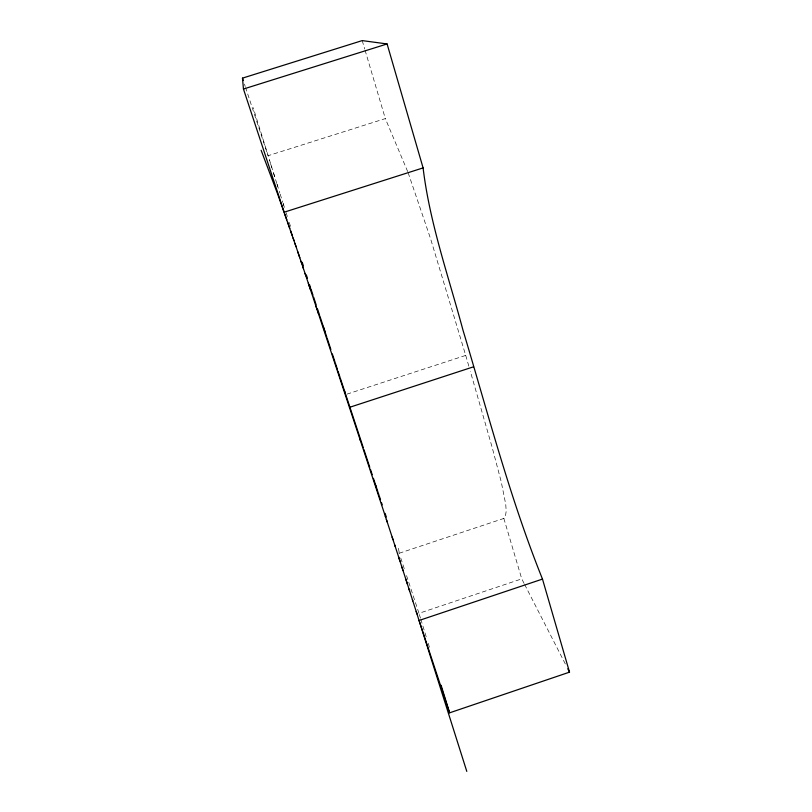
<?xml version="1.0" encoding="UTF-8"?>
<svg xmlns="http://www.w3.org/2000/svg" width="812" height="812" viewBox="0 0 812 812"><rect width="100%" height="100%" fill="white"/><g stroke="black" fill="none" stroke-linecap="round" stroke-linejoin="round"><path stroke-width="0.61" stroke-dasharray="4.06 3.04" d="M399.169 553.256L503.846 518.432L505.429 516.219L506.18 511.296L505.764 504.445L501.207 481.678L492.102 447.168L470.3 371.216M524.065 583.371L521.761 578.875L418.982 613.324L405.909 573.678M346.917 394.155L465.712 355.402L430.533 238.566L408.334 173.311M407.675 171.565L385.324 118.593L268.072 155.711L245.63 87.676M398.895 552.779L399.23 553.317M524.643 584.498L566.644 666.54M244.453 84.103L245.234 86.488M400.763 558.057L404.325 568.877M289.265 222.488L290.645 226.751M286.088 212.622L287.509 217.027M283.185 203.538L284.85 208.765M283.195 203.599L283.743 205.304M280.181 194.139L282.809 202.361M277.095 184.405L279.835 193.053M277.105 184.436L277.714 186.354M276.801 183.471L253.212 107.702M273.37 172.601L275.035 177.909M271.776 167.536L269.503 160.309M419.347 614.522L420.454 618.115M420.829 619.312L426.726 638.496M428.208 643.297L429.68 648.088M362.213 40.6L364.7 48.994M365.055 50.202L385.324 118.593M503.846 518.432L521.761 578.875M465.712 355.402L468.869 366.293M398.398 548.283L399.362 553.155"/><path stroke-width="1.22" d="M542.487 579.088L419.073 620.48L449.594 712.834L569.516 672.153L542.487 579.088C509.946 498.132 488.042 413.45 462.952 330.048C448.569 276.354 429.761 223.33 423.093 167.901L387.101 43.949L362.213 40.6L242.483 78.135L243.458 89.036L284.159 212.196L423.093 167.901M349.454 407.37L473.558 366.811M243.458 89.036L387.101 43.949M567.791 668.783L569.516 672.153M261.129 150.261L277.887 194.677L296.075 246.706M284.799 214.033L286.839 219.829M287.549 221.879L289.803 228.385M290.594 230.689L292.249 235.5M293.112 238.017L294.005 240.616M294.908 243.295L301.871 263.93M297.801 251.821L299.811 257.79M300.988 261.291L303.444 268.599M302.927 267.057L305.891 275.928M305.058 273.421L309.392 286.413M385.081 513.357L386.187 516.686M308.316 283.175L310.752 290.483M375.814 485.546L377.874 491.747M378.23 492.803L378.93 494.924M379.285 495.98L380.513 499.684M381.508 502.669L382.219 504.82M309.413 286.474L317.238 310.011M315.898 305.982L318.365 313.402M242.483 78.135L243.275 80.52M344.389 390.531L345.384 393.546M345.719 394.551L363.289 447.716M363.918 449.594L369.785 467.326M370.445 469.326L372.221 474.705M373.429 478.349L376.25 486.855M318.111 312.64L360.406 440.581M323.257 326.424L326.881 337.396M327.216 338.431L330.87 349.505M332.321 353.92L334.96 361.919M335.336 363.055L337.386 369.267M337.995 371.125L339.893 376.89M340.269 378.037L345.323 393.363M309.494 284.576L310.539 287.752M310.935 288.94L313.016 295.304M313.605 297.08L316.142 304.815M317.563 309.118L319.654 315.452M319.999 316.507L322.902 325.338M323.105 325.947L325.165 332.199M385.274 516.097L387.222 522.045M360 439.343L385.741 517.518M392.145 537.077L395.221 546.496M306.337 274.933L307.393 278.161M386.37 519.426L392.998 539.675M302.196 262.276L303.363 265.859M398.57 556.788L407.451 584.224M394.683 544.862L399.961 561.072M401.93 567.131L403.046 570.582M408.954 588.873L412.831 600.951M405.756 578.956L409.624 590.963M416.18 611.406L466.798 771.4M412.405 599.632L417.023 614.045M441.109 685.257L449.594 712.834"/></g></svg>
